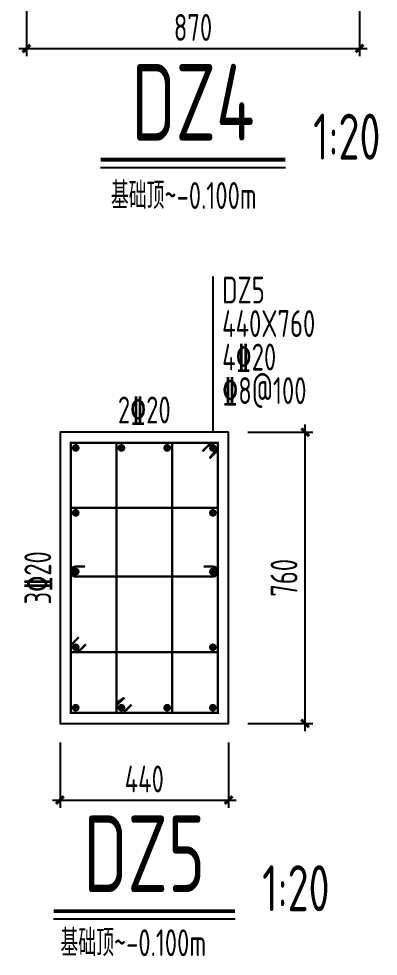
# Model space of a CAD drawing. Extents: x 2072855 to 2883818, y 17306032 to 17674225.
# Drawn here: x 2208890 to 2215930, y 17514198 to 17532546 of the extents above; entities that cross this region are included whole.
import ezdxf
from ezdxf.enums import TextEntityAlignment as Align

# ---------------------------------------------------------------- set-up
doc = ezdxf.new("R2010")
doc.units = 0
doc.header["$LTSCALE"] = 1000
doc.header["$MEASUREMENT"] = 0
doc.layers.get('Defpoints').update_dxf_attribs({"color": 250})
for name, color, linetype in [('COLU_DE', 7, 'Continuous'), ('COLU_DE_DIM', 3, 'Continuous'), ('COLU_DE_NUM', 7, 'Continuous'), ('COLU_DE_REIN', 1, 'Continuous'), ('COLU_DE_TEXT', 7, 'Continuous')]:
    doc.layers.add(name, color=color, linetype=linetype)
doc.styles.add('TSSD_Dimension', font='Tssdeng.shx', dxfattribs={"width": 0.7, "bigfont": 'hztxt.shx'})
doc.styles.add('TSSD_Label', font='tssdeng.shx', dxfattribs={"width": 0.7, "bigfont": 'hztxt.shx'})
doc.styles.add('TSSD_REIN', font='tssdeng.shx', dxfattribs={"width": 0.7, "bigfont": 'tssdchn.shx'})
doc.dimstyles.new('TSSD_20_150', dxfattribs={"dimtxt": 525, "dimasz": 150, "dimexe": 150, "dimexo": 375, "dimgap": 150, "dimtad": 1, "dimdec": 0, "dimlfac": 0.1333333333333333, "dimzin": 0, "dimdsep": 46, "dimtxsty": 'TSSD_Dimension', "dimblk": 'ARCHTICK', "dimblk1": 'ARCHTICK', "dimblk2": 'ARCHTICK', "dimcen": 0, "dimdle": 150, "dimclrt": 7, "dimadec": 0, "dimazin": 0, "dimtfac": 1, "dimtdec": 0, "dimtix": 1, "dimtmove": 2, "dimatfit": 3, "dimfxl": 0, "dimtolj": 1, "dimtzin": 0, "dimarcsym": 0})

# ---------------------------------------------------------------- blocks, each defined once
blk = doc.blocks.new('_ArchTick')
at = {"color": 0, "linetype": 'ByBlock', "const_width": 0.4}
blk.add_lwpolyline([(-0.5, -0.5), (0.5, 0.5)], dxfattribs=at)
blk = doc.blocks.new('*D452')
at = {"layer": 'COLU_DE_DIM', "color": 0, "lineweight": -2}
for p, q in [((2209039.64102598, 17533088.23293548), (2209039.64102598, 17531813.23293548)), ((2215564.64102598, 17533088.23293548), (2215564.64102598, 17531813.23293548)), ((2208889.64102598, 17531963.23293548), (2215714.64102598, 17531963.23293548))]:
    blk.add_line(p, q, dxfattribs=at)
at = {"layer": 'Defpoints', "color": 0}
for p in [(2209039.64102598, 17533463.23293548), (2215564.64102598, 17533463.23293548), (2215564.64102598, 17531963.23293548)]:
    blk.add_point(p, dxfattribs=at)
at = {"layer": 'COLU_DE_DIM', "color": 0, "lineweight": -2, "xscale": 150, "yscale": 150, "zscale": 150, "rotation": 180}
blk.add_blockref('_ArchTick', (2209039.64102598, 17531963.23293548), dxfattribs=at)
at = {"layer": 'COLU_DE_DIM', "color": 0, "lineweight": -2, "xscale": 150, "yscale": 150, "zscale": 150}
blk.add_blockref('_ArchTick', (2215564.64102598, 17531963.23293548), dxfattribs=at)
at = {"layer": 'COLU_DE_DIM', "color": 7, "insert": (2212302.14102598, 17532375.73293548), "char_height": 525, "attachment_point": 5, "style": 'TSSD_Dimension'}
blk.add_mtext('\\A1;870', dxfattribs=at)
blk = doc.blocks.new('*D453')
at = {"layer": 'COLU_DE_DIM', "color": 0, "lineweight": -2}
for p, q in [((2214498.015233864, 17518604.51877731), (2214498.015233864, 17524604.51877731)), ((2213373.015233864, 17524454.51877731), (2214648.015233864, 17524454.51877731)), ((2213373.015233864, 17518754.51877731), (2214648.015233864, 17518754.51877731))]:
    blk.add_line(p, q, dxfattribs=at)
at = {"layer": 'Defpoints', "color": 0}
for p in [(2212998.015233864, 17524454.51877731), (2214498.015233864, 17524454.51877731), (2212998.015233864, 17518754.51877731)]:
    blk.add_point(p, dxfattribs=at)
at = {"layer": 'COLU_DE_DIM', "color": 0, "lineweight": -2, "xscale": 150, "yscale": 150, "zscale": 150}
for p, rotation in [((2214498.015233864, 17524454.51877731), 90), ((2214498.015233864, 17518754.51877731), 270)]:
    blk.add_blockref('_ArchTick', p, dxfattribs=dict(at, rotation=rotation))
at = {"layer": 'COLU_DE_DIM', "color": 7, "insert": (2214085.515233861, 17521604.51877731), "char_height": 525, "attachment_point": 5, "rotation": 90, "style": 'TSSD_Dimension'}
blk.add_mtext('\\A1;760', dxfattribs=at)
blk = doc.blocks.new('*D454')
at = {"layer": 'COLU_DE_DIM', "color": 0, "lineweight": -2}
for p, q in [((2209698.015233864, 17518379.51877731), (2209698.015233864, 17517104.51877731)), ((2212998.015233864, 17518379.51877731), (2212998.015233864, 17517104.51877731)), ((2209548.015233864, 17517254.51877731), (2213148.015233864, 17517254.51877731))]:
    blk.add_line(p, q, dxfattribs=at)
at = {"layer": 'Defpoints', "color": 0}
for p in [(2209698.015233864, 17518754.51877731), (2212998.015233864, 17518754.51877731), (2212998.015233864, 17517254.51877731)]:
    blk.add_point(p, dxfattribs=at)
at = {"layer": 'COLU_DE_DIM', "color": 0, "lineweight": -2, "xscale": 150, "yscale": 150, "zscale": 150, "rotation": 180}
blk.add_blockref('_ArchTick', (2209698.015233864, 17517254.51877731), dxfattribs=at)
at = {"layer": 'COLU_DE_DIM', "color": 0, "lineweight": -2, "xscale": 150, "yscale": 150, "zscale": 150}
blk.add_blockref('_ArchTick', (2212998.015233864, 17517254.51877731), dxfattribs=at)
at = {"layer": 'COLU_DE_DIM', "color": 7, "insert": (2211348.015233864, 17517667.01877731), "char_height": 525, "attachment_point": 5, "style": 'TSSD_Dimension'}
blk.add_mtext('\\A1;440', dxfattribs=at)

msp = doc.modelspace()

# ---------------------------------------------------------------- linework, layer by layer
at = {"layer": 'COLU_DE'}
msp.add_lwpolyline([(2212998.015233864, 17524454.51877731), (2209698.015233864, 17524454.51877731), (2209698.015233864, 17518754.51877731), (2212998.015233864, 17518754.51877731)], close=True, dxfattribs=at)
at = {"layer": 'COLU_DE_NUM'}
for p, q in [((2210492.910256749, 17529638.23293548), (2214111.371795211, 17529638.23293548)), ((2209571.092156941, 17514929.51877731), (2213124.938310787, 17514929.51877731))]:
    msp.add_line(p, q, dxfattribs=at)
at = {"layer": 'COLU_DE_NUM', "const_width": 75}
for points in [[(2210492.910256749, 17529788.23293548), (2214111.371795211, 17529788.23293548)], [(2209571.092156941, 17515079.51877731), (2213124.938310787, 17515079.51877731)]]:
    msp.add_lwpolyline(points, dxfattribs=at)
at = {"layer": 'COLU_DE_REIN', "const_width": 45}
for points in [[(2212623.952318493, 17523942.57003961), (2212788.015233865, 17524106.63295498), (2212788.015233864, 17524244.51877731), (2209908.015233864, 17524244.51877731), (2209908.015233864, 17518964.51877731), (2212788.015233864, 17518964.51877731), (2212788.015233864, 17524244.51877731), (2212650.129411531, 17524244.51877731), (2212486.066496162, 17524080.45586194)], [(2210958.851543312, 17519258.24090909), (2210803.015233865, 17519102.40459964), (2210803.015233864, 17518964.51877731), (2211893.015233864, 17518964.51877731), (2211893.015233864, 17524244.51877731), (2210803.015233864, 17524244.51877731), (2210803.015233864, 17518964.51877731), (2210940.901056197, 17518964.51877731), (2211096.737365643, 17519120.35508676)], [(2210063.851543312, 17520441.29917806), (2209908.015233864, 17520285.46286861), (2209908.015233864, 17520147.57704628), (2212788.015233864, 17520147.57704628), (2212788.015233864, 17522973.26877731), (2209908.015233864, 17522973.26877731), (2209908.015233864, 17520147.57704628), (2210045.901056197, 17520147.57704628), (2210201.737365643, 17520303.41335573)]]:
    msp.add_lwpolyline(points, dxfattribs=at)
at = {"layer": 'COLU_DE_REIN', "const_width": 75}
for points in [[(2209968.015233864, 17524147.01877731, 1), (2210043.015233864, 17524147.01877731, 1)], [(2210863.015233864, 17524147.01877731, 1), (2210938.015233864, 17524147.01877731, 1)], [(2211758.015233864, 17524147.01877731, 1), (2211833.015233864, 17524147.01877731, 1)], [(2212653.015233864, 17524147.01877731, 1), (2212728.015233864, 17524147.01877731, 1)], [(2209968.015233864, 17522875.76877731, 1), (2210043.015233864, 17522875.76877731, 1)], [(2212653.015233864, 17522875.76877731, 1), (2212728.015233864, 17522875.76877731, 1)], [(2209968.015233864, 17521726.5851882, 1), (2210043.015233864, 17521726.5851882, 1)], [(2212653.015233864, 17521726.5851882, 1), (2212728.015233864, 17521726.5851882, 1)], [(2209968.015233864, 17520245.07704628, 1), (2210043.015233864, 17520245.07704628, 1)], [(2212653.015233864, 17520245.07704628, 1), (2212728.015233864, 17520245.07704628, 1)], [(2209968.015233864, 17519062.01877731, 1), (2210043.015233864, 17519062.01877731, 1)], [(2210863.015233864, 17519062.01877731, 1), (2210938.015233864, 17519062.01877731, 1)], [(2211758.015233864, 17519062.01877731, 1), (2211833.015233864, 17519062.01877731, 1)], [(2212653.015233864, 17519062.01877731, 1), (2212728.015233864, 17519062.01877731, 1)]]:
    msp.add_lwpolyline(points, format="xyb", close=True, dxfattribs=at)
at = {"layer": 'COLU_DE_REIN', "const_width": 45}
msp.add_lwpolyline([(2212510.515233864, 17521824.0851882), (2212690.515233864, 17521824.0851882, -1), (2212690.515233864, 17521629.0851882), (2210005.515233864, 17521629.0851882, -1), (2210005.515233864, 17521824.0851882), (2210185.515233864, 17521824.0851882)], format="xyb", dxfattribs=at)
at = {"layer": 'COLU_DE_TEXT'}
msp.add_line((2212698.015233864, 17524454.51877731), (2212698.015233864, 17527499.51877731), dxfattribs=at)

# ---------------------------------------------------------------- texts
at = {"layer": 'COLU_DE_NUM', "style": 'TSSD_Label', "width": 0.7}
for s, p in [('DZ4', (2212302.14102598, 17530913.23293548)), ('DZ5', (2211348.015233864, 17516204.51877731))]:
    msp.add_text(s, height=1500, dxfattribs=at).set_placement(p, align=Align.MIDDLE)
for p in [(2214654.14102598, 17529788.23293548), (2213658.015233864, 17515079.51877731)]:
    msp.add_text('1:20', height=900, dxfattribs=at).set_placement(p)
at = {"layer": 'COLU_DE_TEXT', "style": 'TSSD_REIN', "width": 0.7}
for s, p in [('基础顶~-0.100m', (2210694.927371528, 17528824.30657882)), ('DZ5', (2212873.015233864, 17526974.51877731)), ('440X760', (2212873.015233864, 17526318.26877731)), ('4\x8420', (2212873.015233864, 17525662.01877731)), ('\x848@100', (2212873.015233864, 17525005.76877731)), ('基础顶~-0.100m', (2209706.098712851, 17514199.51578989))]:
    msp.add_text(s, height=525, dxfattribs=at).set_placement(p)
msp.add_text('2\x8420', height=525, dxfattribs=at).set_placement((2211348.015233864, 17524890.26877731), align=Align.MIDDLE)
msp.add_text('3\x8420', height=525, rotation=90, dxfattribs=at).set_placement((2209262.265233864, 17521604.51877731), align=Align.MIDDLE)

# ---------------------------------------------------------------- dimensions: what is measured, and where the dimension line sits
at = {"layer": 'COLU_DE_DIM'}
for p1, p2, picture, middle in [((2209039.64102598, 17533463.23293548), (2215564.64102598, 17533463.23293548), '*D452', (2212302.14102598, 17532375.73293548)), ((2212998.015233864, 17518754.51877731), (2212998.015233864, 17524454.51877731), '*D453', (2214085.515233861, 17521604.51877731)), ((2209698.015233864, 17518754.51877731), (2212998.015233864, 17518754.51877731), '*D454', (2211348.015233864, 17517667.01877731))]:
    dim = msp.add_aligned_dim(p1=p1, p2=p2, distance=-1500, dimstyle='TSSD_20_150', dxfattribs=at)
    dim.commit()
    dim.dimension.update_dxf_attribs({"geometry": picture, "text_midpoint": middle})

doc.saveas('drawing.dxf')
